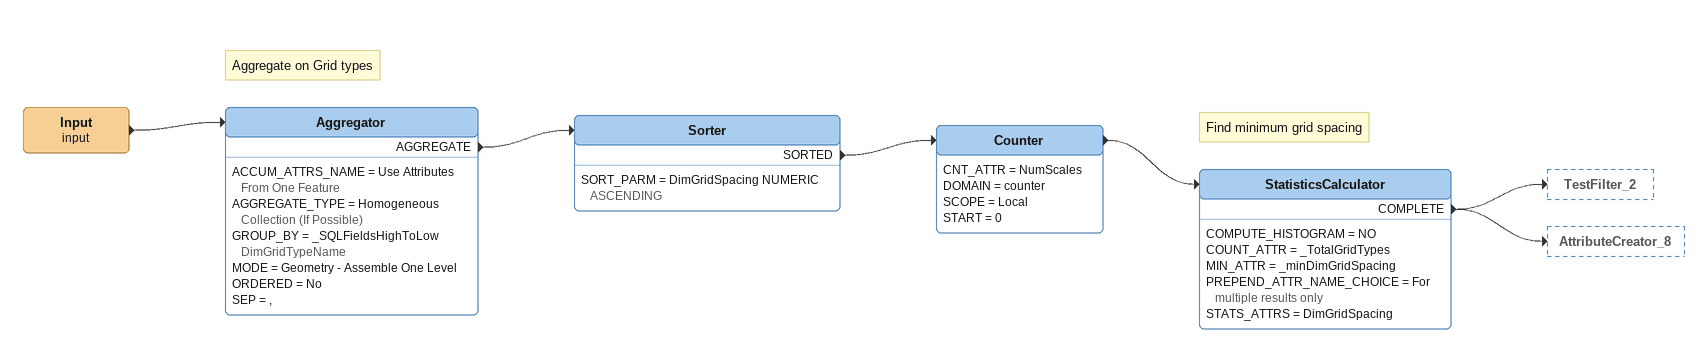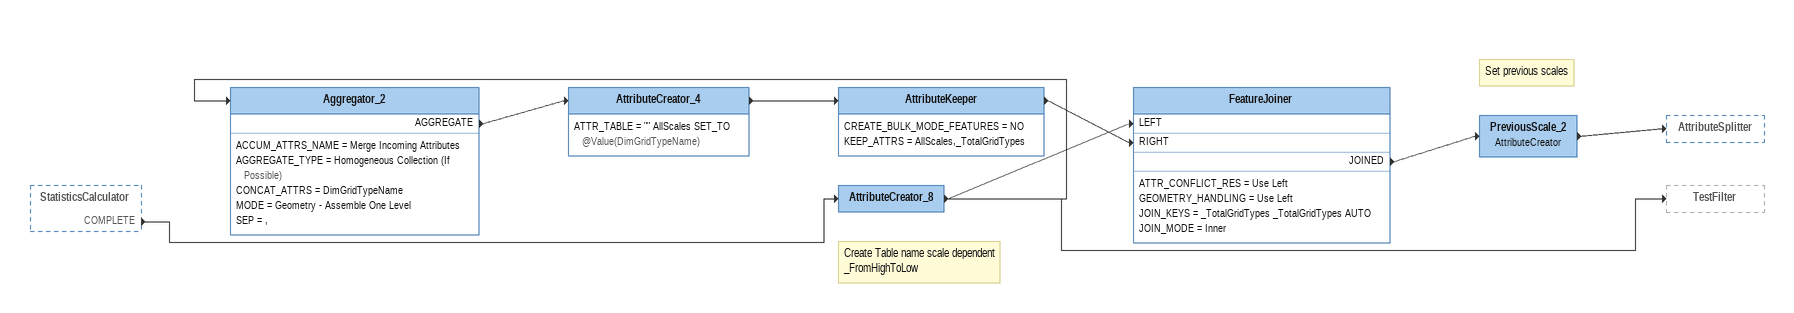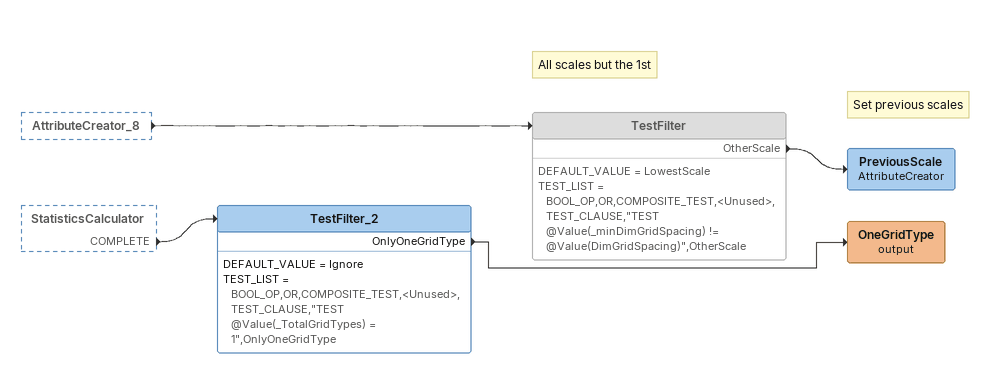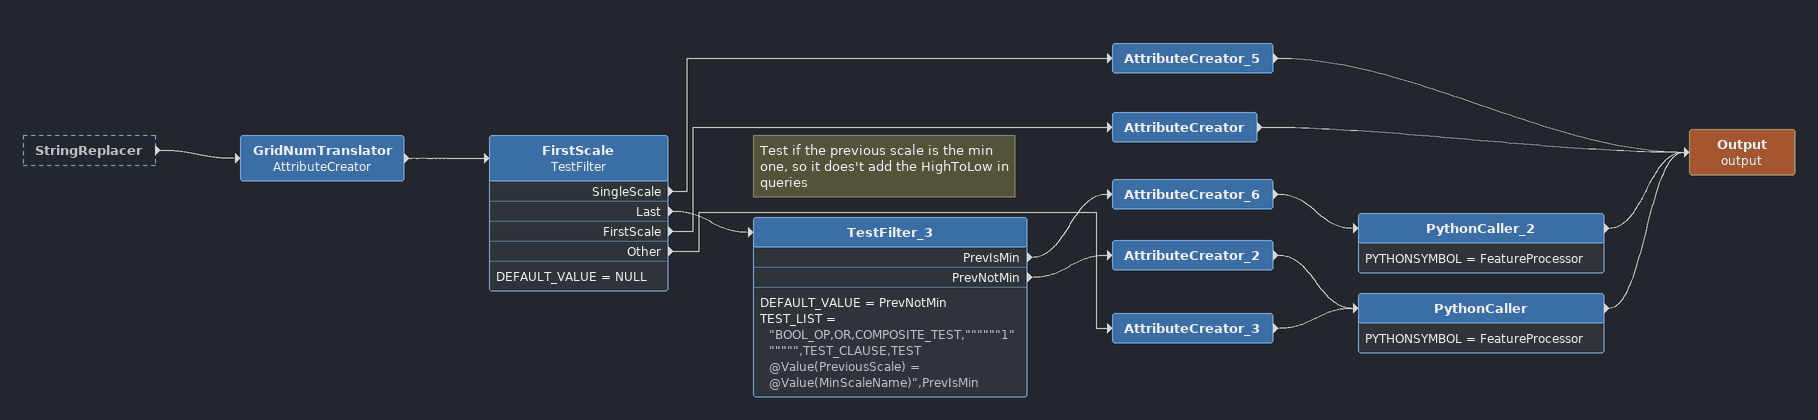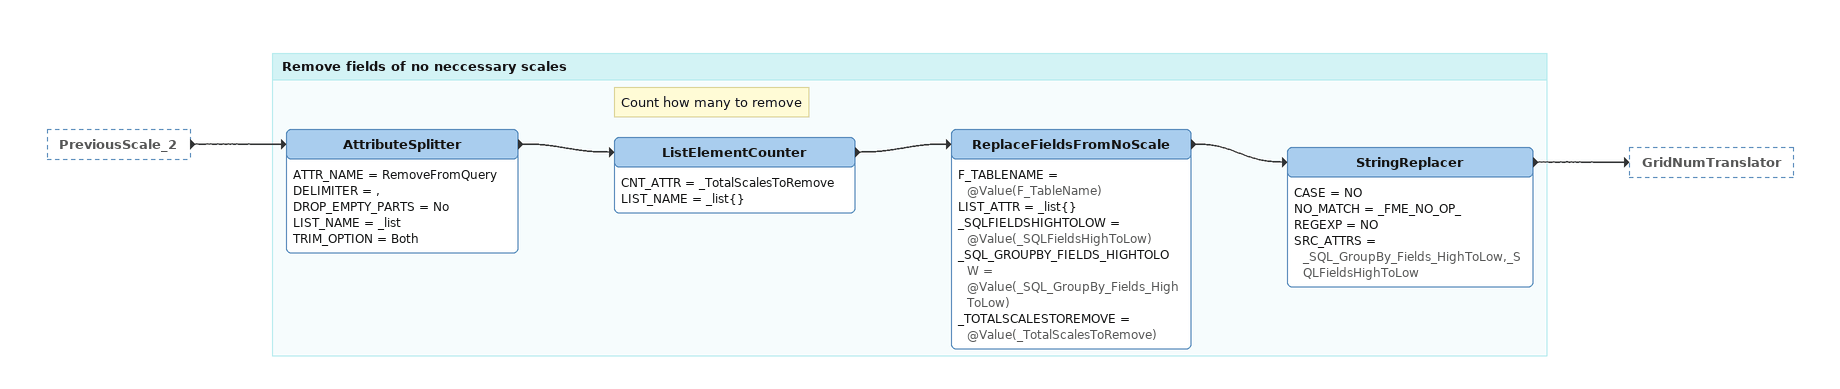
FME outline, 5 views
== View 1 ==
Input (input)
    -> Aggregator
Note: Aggregate on Grid types
Aggregator
    ACCUM_ATTRS_NAME = Use Attributes From One Feature
    AGGREGATE_TYPE = Homogeneous Collection (If Possible)
    GROUP_BY = _SQLFieldsHighToLow DimGridTypeName
    MODE = Geometry - Assemble One Level
    ORDERED = No
    SEP = ,
    AGGREGATE -> Sorter
Sorter
    SORT_PARM = DimGridSpacing NUMERIC ASCENDING
    SORTED -> Counter
Counter
    CNT_ATTR = NumScales
    DOMAIN = counter
    SCOPE = Local
    START = 0
    -> StatisticsCalculator
Note: Find minimum grid spacing
StatisticsCalculator
    COMPUTE_HISTOGRAM = NO
    COUNT_ATTR = _TotalGridTypes
    MIN_ATTR = _minDimGridSpacing
    PREPEND_ATTR_NAME_CHOICE = For multiple results only
    STATS_ATTRS = DimGridSpacing
    COMPLETE -> TestFilter_2
    COMPLETE -> AttributeCreator_8

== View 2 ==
StatisticsCalculator [outside]
    COMPLETE -> AttributeCreator_8
Note: Create Table name scale dependent / _FromHighToLow
AttributeCreator_8
    -> TestFilter
    -> Aggregator_2
    -> FeatureJoiner [LEFT]
Aggregator_2
    ACCUM_ATTRS_NAME = Merge Incoming Attributes
    AGGREGATE_TYPE = Homogeneous Collection (If Possible)
    CONCAT_ATTRS = DimGridTypeName
    MODE = Geometry - Assemble One Level
    SEP = ,
    AGGREGATE -> AttributeCreator_4
AttributeCreator_4
    ATTR_TABLE = "" AllScales SET_TO @Value(DimGridTypeName)
    -> AttributeKeeper
AttributeKeeper
    CREATE_BULK_MODE_FEATURES = NO
    KEEP_ATTRS = AllScales,_TotalGridTypes
    -> FeatureJoiner [RIGHT]
FeatureJoiner
    ATTR_CONFLICT_RES = Use Left
    GEOMETRY_HANDLING = Use Left
    JOIN_KEYS = _TotalGridTypes _TotalGridTypes AUTO
    JOIN_MODE = Inner
    JOINED -> PreviousScale_2
Note: Set previous scales
PreviousScale_2: AttributeCreator
    -> AttributeSplitter

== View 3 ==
AttributeCreator_8 [outside]
    -> TestFilter
StatisticsCalculator [outside]
    COMPLETE -> TestFilter_2
Note: All scales but the 1st
TestFilter [off]
    DEFAULT_VALUE = LowestScale
    TEST_LIST = BOOL_OP,OR,COMPOSITE_TEST,<Unused>,TEST_CLAUSE,"TEST @Value(_minDimGridSpacing) != @Value(DimGridSpacing)",OtherScale
    OtherScale -> PreviousScale
Note: Set previous scales
PreviousScale: AttributeCreator
TestFilter_2
    DEFAULT_VALUE = Ignore
    TEST_LIST = BOOL_OP,OR,COMPOSITE_TEST,<Unused>,TEST_CLAUSE,"TEST @Value(_TotalGridTypes) = 1",OnlyOneGridType
    OnlyOneGridType -> OneGridType (output)
OneGridType (output)

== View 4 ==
StringReplacer [outside]
    -> GridNumTranslator
GridNumTranslator: AttributeCreator
    -> FirstScale
FirstScale: TestFilter
    DEFAULT_VALUE = NULL
    SingleScale -> AttributeCreator_5
    Last -> TestFilter_3
    FirstScale -> AttributeCreator
    Other -> AttributeCreator_3
AttributeCreator_5
    -> Output (output)
AttributeCreator
    -> Output (output)
Note: Test if the previous scale is the min one, so it does't add the HighToLow in queries
TestFilter_3
    DEFAULT_VALUE = PrevNotMin
    TEST_LIST = "BOOL_OP,OR,COMPOSITE_TEST,""""""1"""""",TEST_CLAUSE,TEST @Value(PreviousScale) = @Value(MinScaleName)",PrevIsMin
    PrevIsMin -> AttributeCreator_6
    PrevNotMin -> AttributeCreator_2
AttributeCreator_6
    -> PythonCaller_2
PythonCaller_2
    PYTHONSYMBOL = FeatureProcessor
    -> Output (output)
AttributeCreator_2
    -> PythonCaller
AttributeCreator_3
    -> PythonCaller
PythonCaller
    PYTHONSYMBOL = FeatureProcessor
    -> Output (output)
Output (output)

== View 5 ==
PreviousScale_2 [outside]
    -> AttributeSplitter

Bookmark: Remove fields of no neccessary scales
AttributeSplitter
    ATTR_NAME = RemoveFromQuery
    DELIMITER = ,
    DROP_EMPTY_PARTS = No
    LIST_NAME = _list
    TRIM_OPTION = Both
    -> ListElementCounter
Note: Count how many to remove
ListElementCounter
    CNT_ATTR = _TotalScalesToRemove
    LIST_NAME = _list{}
    -> ReplaceFieldsFromNoScale
ReplaceFieldsFromNoScale
    F_TABLENAME = @Value(F_TableName)
    LIST_ATTR = _list{}
    _SQLFIELDSHIGHTOLOW = @Value(_SQLFieldsHighToLow)
    _SQL_GROUPBY_FIELDS_HIGHTOLOW = @Value(_SQL_GroupBy_Fields_HighToLow)
    _TOTALSCALESTOREMOVE = @Value(_TotalScalesToRemove)
    -> StringReplacer
StringReplacer
    CASE = NO
    NO_MATCH = _FME_NO_OP_
    REGEXP = NO
    SRC_ATTRS = _SQL_GroupBy_Fields_HighToLow,_SQLFieldsHighToLow
    -> GridNumTranslator
